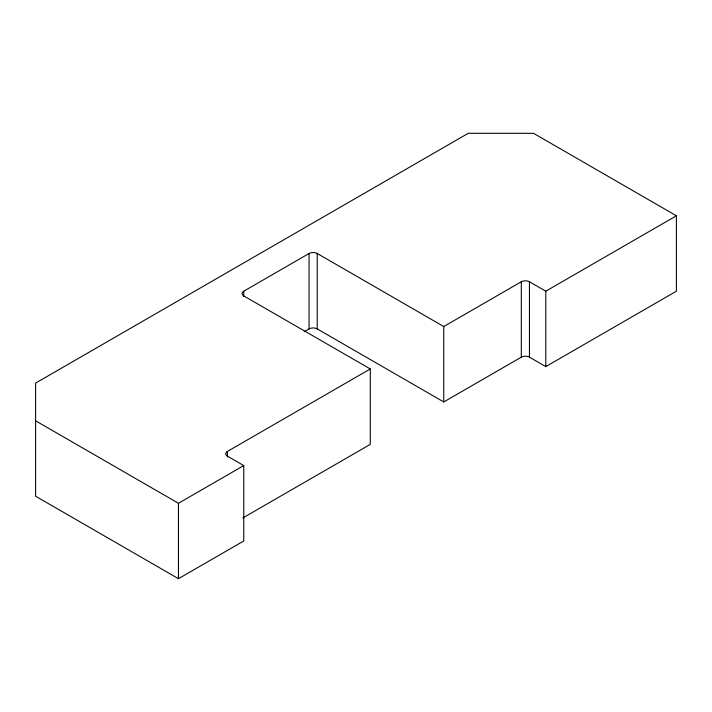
<?xml version="1.0" encoding="UTF-8"?>
<svg xmlns="http://www.w3.org/2000/svg" width="712" height="712" viewBox="0 0 712 712"><rect width="100%" height="100%" fill="white"/><g stroke="black" fill="none" stroke-linecap="round" stroke-linejoin="round"><path stroke-width="1.07" d="M243.762 296.744L243.762 291.199L309.061 253.49A5.776 3.329 0 0 1 317.223 253.49L443.754 326.541L521.3 281.774A5.776 3.329 0 0 1 529.461 281.774L545.793 291.199L676.4 215.789L676.4 291.199L545.793 366.609L529.461 357.175A5.776 3.329 0 0 0 521.3 357.175L443.754 401.951L317.223 328.899A5.776 3.329 0 0 0 309.061 328.899L304.264 331.676M227.431 456.979L227.431 451.435L370.285 368.958L370.285 444.368L242.774 517.989M35.6 420.801L178.454 503.277L243.762 465.577L243.762 540.978L178.454 578.687L35.6 496.211L35.6 383.101L468.238 133.313L533.546 133.313L676.4 215.789M370.285 368.958L243.762 295.907A5.776 3.329 0 0 1 243.762 291.199M243.762 465.577L227.431 456.152A5.776 3.329 0 0 1 227.431 451.435M545.793 291.199L545.793 366.609M529.461 281.774L529.461 357.175M521.3 281.774L521.3 357.175M443.754 326.541L443.754 401.951M317.223 253.49L317.223 328.899M309.061 253.49L309.061 328.899M178.454 503.277L178.454 578.687"/></g></svg>
